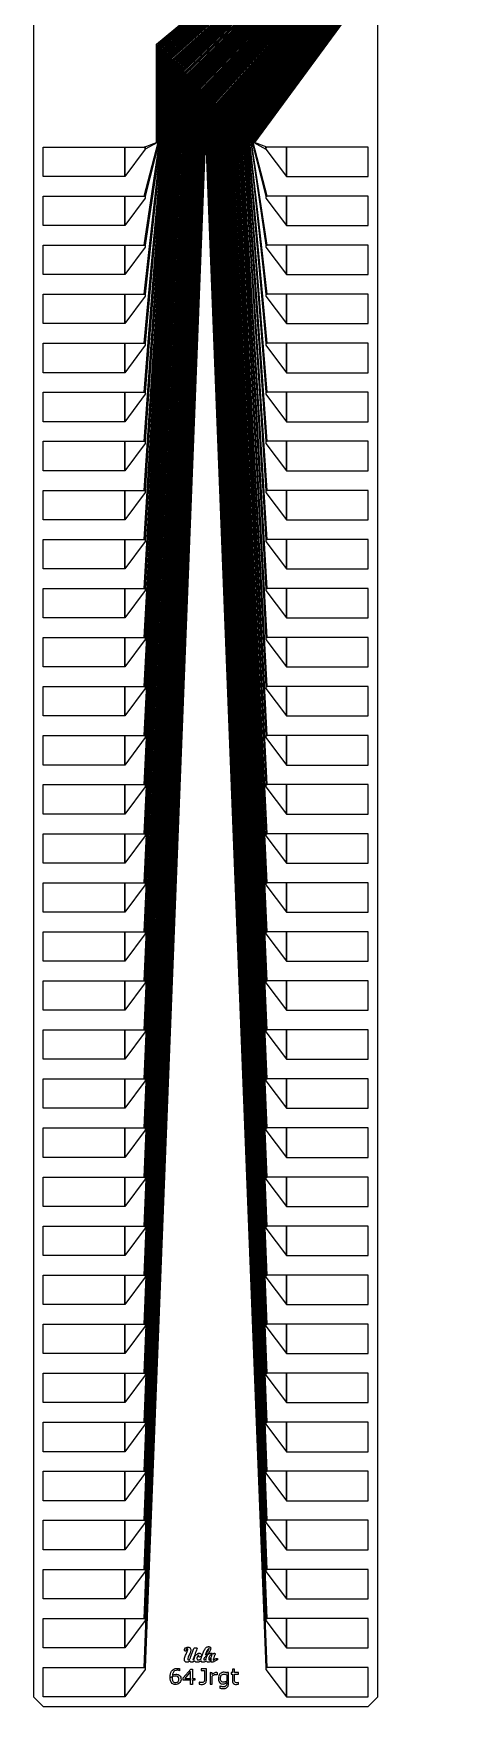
# Model space of a CAD drawing. Header units: inches. Extents: x 106592 to 209533, y 57057 to 74911.
# Drawn here: x 127429 to 128331, y 57199 to 60665 of the extents above; entities that cross this region are included whole.
import ezdxf

# ---------------------------------------------------------------- set-up
doc = ezdxf.new("R2010")
doc.units = ezdxf.units.IN
doc.header["$MEASUREMENT"] = 0
for name, color, linetype in [('metal', 221, 'Continuous'), ('nitride window', 40, 'Continuous'), ('profile', 140, 'Continuous')]:
    doc.layers.add(name, color=color, linetype=linetype)

msp = doc.modelspace()

# ---------------------------------------------------------------- linework, layer by layer
at = {"layer": 'metal'}
for points in [[(127686.1, 60439.7), (127684.5, 60439.7), (127684.5, 60642.9), (128248, 61110), (128248.6, 61110), (128248.6, 61109.4), (127686.1, 60641.3), (127686.1, 60439.7)], [(127689.3, 60439.7), (127687.7, 60439.7), (127687.7, 60489.7), (127687.7, 60639.7), (128249.2, 61108.8), (128249.2, 61110), (128249.8, 61110), (128249.8, 61108.2), (127689.3, 60638.1), (127689.3, 60439.7)], [(128251, 61110), (128250.4, 61110), (128250.4, 61107.6), (127690.9, 60636.5), (127690.9, 60439.7), (127692.5, 60439.7), (127692.5, 60634.9), (128251, 61107), (128251, 61110)], [(128252.2, 61110), (128251.6, 61110), (128251.6, 61106.4), (127694.1, 60633.3), (127694.1, 60439.7), (127695.7, 60439.7), (127695.7, 60631.7), (128252.2, 61105.8), (128252.2, 61110)], [(128253.4, 61110), (128252.8, 61110), (128252.8, 61105.2), (127697.3, 60630.1), (127697.3, 60439.7), (127698.9, 60439.7), (127698.9, 60628.5), (128253.4, 61104.6), (128253.4, 61110)], [(128254.6, 61110), (128254, 61110), (128254, 61104), (127700.5, 60626.9), (127700.5, 60439.7), (127702.1, 60439.7), (127702.1, 60625.3), (128254.6, 61103.4), (128254.6, 61110)], [(128255.8, 61110), (128255.2, 61110), (128255.2, 61102.8), (127703.7, 60623.7), (127703.7, 60439.7), (127705.3, 60439.7), (127705.3, 60622.1), (128255.8, 61102.2), (128255.8, 61110)], [(127708.5, 60439.7), (127706.9, 60439.7), (127706.9, 60620.5), (128256.4, 61101.6), (128256.4, 61110), (128257, 61110), (128257, 61101), (127708.5, 60618.9)], [(127711.7, 60439.7), (127710.1, 60439.7), (127710.1, 60617.3), (128257.6, 61100.4), (128257.6, 61110), (128258.2, 61110), (128258.2, 61099.8), (127711.7, 60615.7)], [(127714.9, 60439.7), (127713.3, 60439.7), (127713.3, 60614.1), (128258.8, 61099.2), (128258.8, 61110), (128259.4, 61110), (128259.4, 61098.6), (127714.9, 60612.5)], [(127718.1, 60439.7), (127716.5, 60439.7), (127716.5, 60489.7), (127716.5, 60610.9), (128260, 61098), (128260, 61110), (128260.6, 61110), (128260.6, 61097.4), (127718.1, 60609.3), (127718.1, 60439.7)], [(128261.8, 61110), (128261.2, 61110), (128261.2, 61096.8), (127719.7, 60607.7), (127719.7, 60439.7), (127721.3, 60439.7), (127721.3, 60606.1), (128261.8, 61096.2), (128261.8, 61110)], [(128263, 61110), (128262.4, 61110), (128262.4, 61095.6), (127722.9, 60604.5), (127722.9, 60439.7), (127724.5, 60439.7), (127724.5, 60602.9), (128263, 61095), (128263, 61110)], [(128264.2, 61110), (128263.6, 61110), (128263.6, 61094.4), (127726.1, 60601.3), (127726.1, 60439.7), (127727.7, 60439.7), (127727.7, 60599.7), (128264.2, 61093.8), (128264.2, 61110)], [(128265.4, 61110), (128264.8, 61110), (128264.8, 61093.2), (127729.3, 60598.1), (127729.3, 60439.7), (127730.9, 60439.7), (127730.9, 60596.5), (128265.4, 61092.6), (128265.4, 61110)], [(128266.6, 61110), (128266, 61110), (128266, 61092), (127732.5, 60594.9), (127732.5, 60439.7), (127734.1, 60439.7), (127734.1, 60593.3), (128266.6, 61091.4), (128266.6, 61110)], [(127737.3, 60439.7), (127735.7, 60439.7), (127735.7, 60591.7), (128267.2, 61090.8), (128267.2, 61110), (128267.8, 61110), (128267.8, 61090.2), (127737.3, 60590.1)], [(127740.5, 60439.7), (127738.9, 60439.7), (127738.9, 60588.5), (128268.4, 61089.6), (128268.4, 61110), (128269, 61110), (128269, 61089), (127740.5, 60586.9)], [(127743.7, 60439.7), (127742.1, 60439.7), (127742.1, 60489.7), (127742.1, 60585.3), (128269.6, 61088.4), (128269.6, 61110), (128270.2, 61110), (128270.2, 61087.8), (127743.7, 60583.7), (127743.7, 60439.7)], [(128271.4, 61110), (128270.8, 61110), (128270.8, 61087.2), (127745.3, 60582.1), (127745.3, 60439.7), (127746.9, 60439.7), (127746.9, 60580.5), (128271.4, 61086.6), (128271.4, 61110)], [(128272.6, 61110), (128272, 61110), (128272, 61086), (127748.5, 60578.9), (127748.5, 60439.7), (127750.1, 60439.7), (127750.1, 60577.3), (128272.6, 61085.4), (128272.6, 61110)], [(128273.8, 61110), (128273.2, 61110), (128273.2, 61084.8), (127751.7, 60575.7), (127751.7, 60439.7), (127753.3, 60439.7), (127753.3, 60574.1), (128273.8, 61084.2), (128273.8, 61110)], [(128275, 61110), (128274.4, 61110), (128274.4, 61083.6), (127754.9, 60572.5), (127754.9, 60439.7), (127756.5, 60439.7), (127756.5, 60570.9), (128275, 61083), (128275, 61110)], [(128276.2, 61110), (128275.6, 61110), (128275.6, 61082.4), (127758.1, 60569.3), (127758.1, 60439.7), (127759.7, 60439.7), (127759.7, 60567.7), (128276.2, 61081.8), (128276.2, 61110)], [(127762.9, 60439.7), (127761.3, 60439.7), (127761.3, 60566.1), (128276.8, 61081.2), (128276.8, 61110), (128277.4, 61110), (128277.4, 61080.6), (127762.9, 60564.5)], [(127766.1, 60439.7), (127764.5, 60439.7), (127764.5, 60562.9), (128278, 61080), (128278, 61110), (128278.6, 61110), (128278.6, 61079.4), (127766.1, 60561.3)], [(127769.3, 60439.7), (127767.7, 60439.7), (127767.7, 60559.7), (128279.2, 61078.8), (128279.2, 61110), (128279.8, 61110), (128279.8, 61078.2), (127769.3, 60558.1)], [(127772.5, 60439.7), (127770.9, 60439.7), (127770.9, 60489.7), (127770.9, 60556.5), (128280.4, 61077.6), (128280.4, 61110), (128281, 61110), (128281, 61077), (127772.5, 60554.9), (127772.5, 60439.7)], [(128282.2, 61110), (128281.6, 61110), (128281.6, 61076.4), (127774.1, 60553.3), (127774.1, 60439.7), (127775.7, 60439.7), (127775.7, 60551.7), (128282.2, 61075.8), (128282.2, 61110)], [(128283.4, 61110), (128282.8, 61110), (128282.8, 61075.2), (127777.3, 60550.1), (127777.3, 60439.7), (127778.9, 60439.7), (127778.9, 60548.5), (128283.4, 61074.6), (128283.4, 61110)], [(128284.6, 61110), (128284, 61110), (128284, 61074), (127780.5, 60546.9), (127780.5, 60439.7), (127782.1, 60439.7), (127782.1, 60545.3), (128284.6, 61073.4), (128284.6, 61110)], [(128285.8, 61110), (128285.2, 61110), (128285.2, 61072.8), (127783.7, 60543.7), (127783.7, 60439.7), (127785.3, 60439.7), (127785.3, 60542.1), (128285.8, 61072.2), (128285.8, 61110)], [(128287, 61110), (128286.4, 61110), (128286.4, 61071.6), (127786.9, 60540.5), (127786.9, 60439.7), (127788.5, 60439.7), (127788.5, 60538.9), (128287, 61071), (128287, 61110)], [(127791.7, 60439.7), (127790.1, 60439.7), (127790.1, 60537.3), (128287.6, 61070.4), (128287.6, 61110), (128288.2, 61110), (128288.2, 61069.8), (127791.7, 60535.7)], [(127794.9, 60439.7), (127793.3, 60439.7), (127793.3, 60534.1), (128288.8, 61069.2), (128288.8, 61110), (128289.4, 61110), (128289.4, 61068.6), (127794.9, 60532.5)], [(128290.6, 61110), (128290, 61110), (128290, 61068), (127796.5, 60530.9), (127796.5, 60439.7), (127798.1, 60439.7), (127798.1, 60529.3), (128290.6, 61067.4), (128290.6, 61110)], [(128291.8, 61110), (128291.2, 61110), (128291.2, 61066.8), (127799.7, 60527.7), (127799.7, 60439.7), (127801.3, 60439.7), (127801.3, 60526.1), (128291.8, 61066.2), (128291.8, 61110)], [(128293, 61110), (128292.4, 61110), (128292.4, 61065.6), (127802.9, 60524.5), (127802.9, 60439.7), (127804.5, 60439.7), (127804.5, 60522.9), (128293, 61065), (128293, 61110)], [(128294.2, 61110), (128293.6, 61110), (128293.6, 61064.4), (127806.1, 60521.3), (127806.1, 60439.7), (127807.7, 60439.7), (127807.7, 60519.7), (128294.2, 61063.8), (128294.2, 61110)], [(128295.4, 61110), (128294.8, 61110), (128294.8, 61063.2), (127809.3, 60518.1), (127809.3, 60439.7), (127810.9, 60439.7), (127810.9, 60516.5), (128295.4, 61062.6), (128295.4, 61110)], [(127814.1, 60439.7), (127812.5, 60439.7), (127812.5, 60514.9), (128296, 61062), (128296, 61110), (128296.6, 61110), (128296.6, 61061.4), (127814.1, 60513.3)], [(127817.3, 60439.7), (127815.7, 60439.7), (127815.7, 60511.7), (128297.2, 61060.8), (128297.2, 61110), (128297.8, 61110), (128297.8, 61060.2), (127817.3, 60510.1)], [(127820.5, 60439.7), (127818.9, 60439.7), (127818.9, 60508.5), (128298.4, 61059.6), (128298.4, 61110), (128299, 61110), (128299, 61059), (127820.5, 60506.9)], [(127822.1, 60439.7), (127823.7, 60439.7), (127823.7, 60503.7), (128300.2, 61057.8), (128300.2, 61110), (128299.6, 61110), (128299.6, 61058.4), (127822.1, 60505.3), (127822.1, 60439.7)], [(128301.4, 61110), (128300.8, 61110), (128300.8, 61057.2), (127825.3, 60502.1), (127825.3, 60439.7), (127826.9, 60439.7), (127826.9, 60500.5), (128301.4, 61056.6), (128301.4, 61110)], [(128302.6, 61110), (128302, 61110), (128302, 61056), (127828.5, 60498.9), (127828.5, 60439.7), (127830.1, 60439.7), (127830.1, 60497.3), (128302.6, 61055.4), (128302.6, 61110)], [(128303.8, 61110), (128303.2, 61110), (128303.2, 61054.8), (127831.7, 60495.7), (127831.7, 60439.7), (127833.3, 60439.7), (127833.3, 60494.1), (128303.8, 61054.2), (128303.8, 61110)], [(128305, 61110), (128304.4, 61110), (128304.4, 61053.6), (127834.9, 60492.5), (127834.9, 60439.7), (127836.5, 60439.7), (127836.5, 60490.9), (128305, 61053), (128305, 61110)], [(128306.2, 61110), (128305.6, 61110), (128305.6, 61052.4), (127838.1, 60489.3), (127838.1, 60439.7), (127839.7, 60439.7), (127839.7, 60487.7), (128306.2, 61051.8), (128306.2, 61110)], [(127842.9, 60439.7), (127841.3, 60439.7), (127841.3, 60486.1), (128306.8, 61051.2), (128306.8, 61110), (128307.4, 61110), (128307.4, 61050.6), (127842.9, 60484.5)], [(127846.1, 60439.7), (127844.5, 60439.7), (127844.5, 60482.9), (128308, 61050), (128308, 61110), (128308.6, 61110), (128308.6, 61049.4), (127846.1, 60481.3)], [(127847.7, 60439.7), (127849.3, 60439.7), (127849.3, 60478.1), (128309.8, 61048.2), (128309.8, 61110), (128309.2, 61110), (128309.2, 61048.8), (127847.7, 60479.7), (127847.7, 60439.7)], [(128311, 61110), (128310.4, 61110), (128310.4, 61047.6), (127850.9, 60476.5), (127850.9, 60439.7), (127852.5, 60439.7), (127852.5, 60474.9), (128311, 61047), (128311, 61110)], [(128312.2, 61110), (128311.6, 61110), (128311.6, 61046.4), (127854.1, 60473.3), (127854.1, 60439.7), (127855.7, 60439.7), (127855.7, 60471.7), (128312.2, 61045.8), (128312.2, 61110)], [(128313.4, 61110), (128312.8, 61110), (128312.8, 61045.2), (127857.3, 60470.1), (127857.3, 60439.7), (127858.9, 60439.7), (127858.9, 60468.5), (128313.4, 61044.6), (128313.4, 61110)], [(128314.6, 61110), (128314, 61110), (128314, 61044), (127860.5, 60466.9), (127860.5, 60439.7), (127862.1, 60439.7), (127862.1, 60465.3), (128314.6, 61043.4), (128314.6, 61110)], [(128315.8, 61110), (128315.2, 61110), (128315.2, 61042.8), (127863.7, 60463.7), (127863.7, 60439.7), (127865.3, 60439.7), (127865.3, 60462.1), (128315.8, 61042.2), (128315.8, 61110)], [(127868.5, 60439.7), (127866.9, 60439.7), (127866.9, 60460.5), (128316.4, 61041.6), (128316.4, 61110), (128317, 61110), (128317, 61041), (127868.5, 60458.9)], [(127871.7, 60439.7), (127870.1, 60439.7), (127870.1, 60457.3), (128317.6, 61040.4), (128317.6, 61110), (128318.2, 61110), (128318.2, 61039.8), (127871.7, 60455.7)], [(127874.9, 60439.7), (127873.3, 60439.7), (127873.3, 60454.1), (128318.8, 61039.2), (128318.8, 61110), (128319.4, 61110), (128319.4, 61038.6), (127874.9, 60452.5)], [(127876.5, 60439.7), (127878.1, 60439.7), (127878.1, 60449.3), (128320.6, 61037.4), (128320.6, 61110), (128320, 61110), (128320, 61038), (127876.5, 60450.9), (127876.5, 60439.7)], [(128321.8, 61110), (128321.2, 61110), (128321.2, 61036.8), (127879.7, 60447.7), (127879.7, 60439.7), (127881.3, 60439.7), (127881.3, 60446.1), (128321.8, 61036.2), (128321.8, 61110)], [(127882.9, 60439.7), (127884.5, 60439.7), (127884.5, 60442.9), (128323, 61035), (128323, 61110), (128322.4, 61110), (128322.4, 61035.6), (127882.9, 60444.5), (127882.9, 60439.7)], [(127887.7, 60439.7), (127886.1, 60439.7), (127886.1, 60441.3), (128323.6, 61034.4), (128323.6, 61110), (128324.2, 61110), (128324.2, 61033.8), (127887.7, 60439.7)], [(127449.3, 60430), (127618.7, 60430), (127618.7, 60369), (127449.3, 60369)], [(127618.7, 60369), (127618.7, 60430), (127661, 60430), (127661, 60425.8), (127618.7, 60369)], [(127751.7, 60439.7), (127753.3, 60439.7), (127661, 58296.3), (127658.9, 58296.3)], [(127661, 58397.9), (127658.9, 58397.9), (127748.5, 60439.7), (127750.1, 60439.7)], [(127745.3, 60439.7), (127746.9, 60439.7), (127661, 58499.5), (127658.9, 58499.5)], [(127661, 58601.1), (127658.9, 58601.1), (127742.1, 60439.7), (127743.7, 60439.7)], [(127661, 58702.7), (127658.9, 58702.7), (127738.9, 60439.7), (127740.5, 60439.7)], [(127735.7, 60439.7), (127737.3, 60439.7), (127661, 58804.3), (127658.9, 58804.3)], [(127754.9, 60439.7), (127756.5, 60439.7), (127661, 58194.7), (127658.9, 58194.7)], [(127758.1, 60439.7), (127759.7, 60439.7), (127661, 58093.1), (127658.9, 58093.1)], [(127783.7, 60439.7), (127785.3, 60439.7), (127661, 57280.3), (127658.9, 57280.3)], [(127780.5, 60439.7), (127782.1, 60439.7), (127661, 57381.9), (127658.9, 57381.9)], [(127761.3, 60439.7), (127762.9, 60439.7), (127661, 57991.5), (127658.9, 57991.5)], [(127661, 57889.9), (127658.9, 57889.9), (127764.5, 60439.7), (127766.1, 60439.7)], [(127661, 57788.3), (127658.9, 57788.3), (127767.7, 60439.7), (127769.3, 60439.7)], [(127770.9, 60439.7), (127772.5, 60439.7), (127661, 57686.7), (127658.9, 57686.7)], [(127661, 57585.1), (127658.9, 57585.1), (127774.1, 60439.7), (127775.7, 60439.7)], [(127777.3, 60439.7), (127778.9, 60439.7), (127661, 57483.5), (127658.9, 57483.5)], [(127726.1, 60439.7), (127727.7, 60439.7), (127661, 59109.2), (127658.9, 59109.2)], [(127661, 59210.8), (127658.9, 59210.8), (127722.9, 60439.7), (127724.5, 60439.7)], [(127719.7, 60439.7), (127721.3, 60439.7), (127661, 59312.4), (127658.9, 59312.4)], [(127661, 59414), (127658.9, 59414), (127716.5, 60439.7), (127718.1, 60439.7)], [(127661, 59515.6), (127658.9, 59515.6), (127713.3, 60439.7), (127714.9, 60439.7)], [(127710.1, 60439.7), (127711.7, 60439.7), (127661, 59617.2), (127658.9, 59617.2)], [(127729.3, 60439.7), (127730.9, 60439.7), (127661, 59007.6), (127658.9, 59007.6)], [(127732.5, 60439.7), (127734.1, 60439.7), (127661, 58905.9), (127658.9, 58905.9)], [(127706.9, 60439.7), (127708.5, 60439.7), (127661, 59718.8), (127658.9, 59718.8)], [(127703.7, 60439.7), (127705.3, 60439.7), (127661, 59820.4), (127658.9, 59820.4)], [(127661, 60328.4), (127658.9, 60328.4), (127687.7, 60439.7), (127689.3, 60439.7)], [(127661, 60226.8), (127658.9, 60226.8), (127690.9, 60439.7), (127692.5, 60439.7)], [(127694.1, 60439.7), (127695.7, 60439.7), (127661, 60125.2), (127658.9, 60125.2)], [(127661, 60023.6), (127658.9, 60023.6), (127697.3, 60439.7), (127698.9, 60439.7)], [(127700.5, 60439.7), (127702.1, 60439.7), (127661, 59922), (127658.9, 59922)], [(127686.1, 60439.7), (127661, 60425.8), (127661, 60430), (127659, 60430), (127684.5, 60439.7)], [(127788.5, 60439.7), (127786.9, 60439.7), (127911.3, 57280.3), (127913.4, 57280.3)], [(127791.7, 60439.7), (127790.1, 60439.7), (127911.3, 57381.9), (127913.4, 57381.9)], [(127794.9, 60439.7), (127793.3, 60439.7), (127911.3, 57483.5), (127913.4, 57483.5)], [(127911.3, 57585.1), (127913.4, 57585.1), (127798.1, 60439.7), (127796.5, 60439.7)], [(127801.3, 60439.7), (127799.7, 60439.7), (127911.3, 57686.7), (127913.4, 57686.7)], [(127911.3, 57788.3), (127913.4, 57788.3), (127804.5, 60439.7), (127802.9, 60439.7)], [(127911.3, 57889.9), (127913.4, 57889.9), (127807.7, 60439.7), (127806.1, 60439.7)], [(127810.9, 60439.7), (127809.3, 60439.7), (127911.3, 57991.5), (127913.4, 57991.5)], [(127814.1, 60439.7), (127812.5, 60439.7), (127911.3, 58093.1), (127913.4, 58093.1)], [(127817.3, 60439.7), (127815.7, 60439.7), (127911.3, 58194.7), (127913.4, 58194.7)], [(127820.5, 60439.7), (127818.9, 60439.7), (127911.3, 58296.3), (127913.4, 58296.3)], [(127911.3, 58397.9), (127913.4, 58397.9), (127823.7, 60439.7), (127822.1, 60439.7)], [(127826.9, 60439.7), (127825.3, 60439.7), (127911.3, 58499.5), (127913.4, 58499.5)], [(127911.3, 58601.1), (127913.4, 58601.1), (127830.1, 60439.7), (127828.5, 60439.7)], [(127911.3, 58702.7), (127913.4, 58702.7), (127833.3, 60439.7), (127831.7, 60439.7)], [(127836.5, 60439.7), (127834.9, 60439.7), (127911.3, 58804.3), (127913.4, 58804.3)], [(127839.7, 60439.7), (127838.1, 60439.7), (127911.3, 58905.9), (127913.4, 58905.9)], [(127842.9, 60439.7), (127841.3, 60439.7), (127911.3, 59007.6), (127913.4, 59007.6)], [(127846.1, 60439.7), (127844.5, 60439.7), (127911.3, 59109.2), (127913.4, 59109.2)], [(127911.3, 59210.8), (127913.4, 59210.8), (127849.3, 60439.7), (127847.7, 60439.7)], [(127852.5, 60439.7), (127850.9, 60439.7), (127911.3, 59312.4), (127913.4, 59312.4)], [(127911.3, 59414), (127913.4, 59414), (127855.7, 60439.7), (127854.1, 60439.7)], [(127911.3, 59515.6), (127913.4, 59515.6), (127858.9, 60439.7), (127857.3, 60439.7)], [(127862.1, 60439.7), (127860.5, 60439.7), (127911.3, 59617.2), (127913.4, 59617.2)], [(127865.3, 60439.7), (127863.7, 60439.7), (127911.3, 59718.8), (127913.4, 59718.8)], [(127868.5, 60439.7), (127866.9, 60439.7), (127911.3, 59820.4), (127913.4, 59820.4)], [(127871.7, 60439.7), (127870.1, 60439.7), (127911.3, 59922), (127913.4, 59922)], [(127911.3, 60023.6), (127913.4, 60023.6), (127874.9, 60439.7), (127873.3, 60439.7)], [(127878.1, 60439.7), (127876.5, 60439.7), (127911.3, 60125.2), (127913.4, 60125.2)], [(127911.3, 60226.8), (127913.4, 60226.8), (127881.3, 60439.7), (127879.7, 60439.7)], [(127911.3, 60328.4), (127913.4, 60328.4), (127884.5, 60439.7), (127882.9, 60439.7)], [(127886.1, 60439.7), (127911.3, 60425.8), (127911.3, 60430), (127913.3, 60430), (127887.7, 60439.7)], [(127953.6, 60369), (127953.6, 60430), (127911.3, 60430), (127911.3, 60425.8), (127953.6, 60369)], [(128122.9, 60430), (127953.6, 60430), (127953.6, 60369), (128122.9, 60369)], [(127449.3, 60328.4), (127618.7, 60328.4), (127618.7, 60267.4), (127449.3, 60267.4)], [(127618.7, 60267.4), (127618.7, 60328.4), (127661, 60328.4), (127661, 60324.2), (127618.7, 60267.4)], [(127953.6, 60267.4), (127953.6, 60328.4), (127911.3, 60328.4), (127911.3, 60324.2), (127953.6, 60267.4)], [(128122.9, 60328.4), (127953.6, 60328.4), (127953.6, 60267.4), (128122.9, 60267.4)], [(127449.3, 60226.8), (127618.7, 60226.8), (127618.7, 60165.8), (127449.3, 60165.8)], [(127618.7, 60165.8), (127618.7, 60226.8), (127661, 60226.8), (127661, 60222.6), (127618.7, 60165.8)], [(127953.6, 60165.8), (127953.6, 60226.8), (127911.3, 60226.8), (127911.3, 60222.6), (127953.6, 60165.8)], [(128122.9, 60226.8), (127953.6, 60226.8), (127953.6, 60165.8), (128122.9, 60165.8)], [(127449.3, 60125.2), (127618.7, 60125.2), (127618.7, 60064.2), (127449.3, 60064.2)], [(127618.7, 60064.2), (127618.7, 60125.2), (127661, 60125.2), (127661, 60121), (127618.7, 60064.2)], [(127953.6, 60064.2), (127953.6, 60125.2), (127911.3, 60125.2), (127911.3, 60121), (127953.6, 60064.2)], [(128122.9, 60125.2), (127953.6, 60125.2), (127953.6, 60064.2), (128122.9, 60064.2)], [(127449.3, 60023.6), (127618.7, 60023.6), (127618.7, 59962.6), (127449.3, 59962.6)], [(127618.7, 59962.6), (127618.7, 60023.6), (127661, 60023.6), (127661, 60019.4), (127618.7, 59962.6)], [(127953.6, 59962.6), (127953.6, 60023.6), (127911.3, 60023.6), (127911.3, 60019.4), (127953.6, 59962.6)], [(128122.9, 60023.6), (127953.6, 60023.6), (127953.6, 59962.6), (128122.9, 59962.6)], [(127449.3, 59922), (127618.7, 59922), (127618.7, 59861), (127449.3, 59861)], [(127618.7, 59861), (127618.7, 59922), (127661, 59922), (127661, 59917.8), (127618.7, 59861)], [(127953.6, 59861), (127953.6, 59922), (127911.3, 59922), (127911.3, 59917.8), (127953.6, 59861)], [(128122.9, 59922), (127953.6, 59922), (127953.6, 59861), (128122.9, 59861)], [(127449.3, 59820.4), (127618.7, 59820.4), (127618.7, 59759.4), (127449.3, 59759.4)], [(127618.7, 59759.4), (127618.7, 59820.4), (127661, 59820.4), (127661, 59816.1), (127618.7, 59759.4)], [(127953.6, 59759.4), (127953.6, 59820.4), (127911.3, 59820.4), (127911.3, 59816.1), (127953.6, 59759.4)], [(128122.9, 59820.4), (127953.6, 59820.4), (127953.6, 59759.4), (128122.9, 59759.4)], [(127449.3, 59718.8), (127618.7, 59718.8), (127618.7, 59657.8), (127449.3, 59657.8)], [(127618.7, 59657.8), (127618.7, 59718.8), (127661, 59718.8), (127661, 59714.5), (127618.7, 59657.8)], [(127953.6, 59657.8), (127953.6, 59718.8), (127911.3, 59718.8), (127911.3, 59714.5), (127953.6, 59657.8)], [(128122.9, 59718.8), (127953.6, 59718.8), (127953.6, 59657.8), (128122.9, 59657.8)], [(127449.3, 59617.2), (127618.7, 59617.2), (127618.7, 59556.2), (127449.3, 59556.2)], [(127618.7, 59556.2), (127618.7, 59617.2), (127661, 59617.2), (127661, 59612.9), (127618.7, 59556.2)], [(127953.6, 59556.2), (127953.6, 59617.2), (127911.3, 59617.2), (127911.3, 59612.9), (127953.6, 59556.2)], [(128122.9, 59617.2), (127953.6, 59617.2), (127953.6, 59556.2), (128122.9, 59556.2)], [(127449.3, 59515.6), (127618.7, 59515.6), (127618.7, 59454.6), (127449.3, 59454.6)], [(127618.7, 59454.6), (127618.7, 59515.6), (127661, 59515.6), (127661, 59511.3), (127618.7, 59454.6)], [(127953.6, 59454.6), (127953.6, 59515.6), (127911.3, 59515.6), (127911.3, 59511.3), (127953.6, 59454.6)], [(128122.9, 59515.6), (127953.6, 59515.6), (127953.6, 59454.6), (128122.9, 59454.6)], [(127449.3, 59414), (127618.7, 59414), (127618.7, 59353), (127449.3, 59353)], [(127618.7, 59353), (127618.7, 59414), (127661, 59414), (127661, 59409.7), (127618.7, 59353)], [(127953.6, 59353), (127953.6, 59414), (127911.3, 59414), (127911.3, 59409.7), (127953.6, 59353)], [(128122.9, 59414), (127953.6, 59414), (127953.6, 59353), (128122.9, 59353)], [(127449.3, 59312.4), (127618.7, 59312.4), (127618.7, 59251.4), (127449.3, 59251.4)], [(127618.7, 59251.4), (127618.7, 59312.4), (127661, 59312.4), (127661, 59308.1), (127618.7, 59251.4)], [(127953.6, 59251.4), (127953.6, 59312.4), (127911.3, 59312.4), (127911.3, 59308.1), (127953.6, 59251.4)], [(128122.9, 59312.4), (127953.6, 59312.4), (127953.6, 59251.4), (128122.9, 59251.4)], [(127449.3, 59210.8), (127618.7, 59210.8), (127618.7, 59149.8), (127449.3, 59149.8)], [(127618.7, 59149.8), (127618.7, 59210.8), (127661, 59210.8), (127661, 59206.5), (127618.7, 59149.8)], [(127953.6, 59149.8), (127953.6, 59210.8), (127911.3, 59210.8), (127911.3, 59206.5), (127953.6, 59149.8)], [(128122.9, 59210.8), (127953.6, 59210.8), (127953.6, 59149.8), (128122.9, 59149.8)], [(127449.3, 59109.2), (127618.7, 59109.2), (127618.7, 59048.2), (127449.3, 59048.2)], [(127618.7, 59048.2), (127618.7, 59109.2), (127661, 59109.2), (127661, 59104.9), (127618.7, 59048.2)], [(127953.6, 59048.2), (127953.6, 59109.2), (127911.3, 59109.2), (127911.3, 59104.9), (127953.6, 59048.2)], [(128122.9, 59109.2), (127953.6, 59109.2), (127953.6, 59048.2), (128122.9, 59048.2)], [(127449.3, 59007.6), (127618.7, 59007.6), (127618.7, 58946.6), (127449.3, 58946.6)], [(127618.7, 58946.6), (127618.7, 59007.6), (127661, 59007.6), (127661, 59003.3), (127618.7, 58946.6)], [(127953.6, 58946.6), (127953.6, 59007.6), (127911.3, 59007.6), (127911.3, 59003.3), (127953.6, 58946.6)], [(128122.9, 59007.6), (127953.6, 59007.6), (127953.6, 58946.6), (128122.9, 58946.6)], [(127449.3, 58905.9), (127618.7, 58905.9), (127618.7, 58845), (127449.3, 58845)], [(127618.7, 58845), (127618.7, 58905.9), (127661, 58905.9), (127661, 58901.7), (127618.7, 58845)], [(127953.6, 58845), (127953.6, 58905.9), (127911.3, 58905.9), (127911.3, 58901.7), (127953.6, 58845)], [(128122.9, 58905.9), (127953.6, 58905.9), (127953.6, 58845), (128122.9, 58845)], [(127449.3, 58804.3), (127618.7, 58804.3), (127618.7, 58743.4), (127449.3, 58743.4)], [(127618.7, 58743.4), (127618.7, 58804.3), (127661, 58804.3), (127661, 58800.1), (127618.7, 58743.4)], [(127953.6, 58743.4), (127953.6, 58804.3), (127911.3, 58804.3), (127911.3, 58800.1), (127953.6, 58743.4)], [(128122.9, 58804.3), (127953.6, 58804.3), (127953.6, 58743.4), (128122.9, 58743.4)], [(127449.3, 58702.7), (127618.7, 58702.7), (127618.7, 58641.8), (127449.3, 58641.8)], [(127618.7, 58641.8), (127618.7, 58702.7), (127661, 58702.7), (127661, 58698.5), (127618.7, 58641.8)], [(127953.6, 58641.8), (127953.6, 58702.7), (127911.3, 58702.7), (127911.3, 58698.5), (127953.6, 58641.8)], [(128122.9, 58702.7), (127953.6, 58702.7), (127953.6, 58641.8), (128122.9, 58641.8)], [(127449.3, 58601.1), (127618.7, 58601.1), (127618.7, 58540.2), (127449.3, 58540.2)], [(127618.7, 58540.2), (127618.7, 58601.1), (127661, 58601.1), (127661, 58596.9), (127618.7, 58540.2)], [(127953.6, 58540.2), (127953.6, 58601.1), (127911.3, 58601.1), (127911.3, 58596.9), (127953.6, 58540.2)], [(128122.9, 58601.1), (127953.6, 58601.1), (127953.6, 58540.2), (128122.9, 58540.2)], [(127449.3, 58499.5), (127618.7, 58499.5), (127618.7, 58438.6), (127449.3, 58438.6)], [(127618.7, 58438.6), (127618.7, 58499.5), (127661, 58499.5), (127661, 58495.3), (127618.7, 58438.6)], [(127953.6, 58438.6), (127953.6, 58499.5), (127911.3, 58499.5), (127911.3, 58495.3), (127953.6, 58438.6)], [(128122.9, 58499.5), (127953.6, 58499.5), (127953.6, 58438.6), (128122.9, 58438.6)], [(127449.3, 58397.9), (127618.7, 58397.9), (127618.7, 58337), (127449.3, 58337)], [(127618.7, 58337), (127618.7, 58397.9), (127661, 58397.9), (127661, 58393.7), (127618.7, 58337)], [(127953.6, 58337), (127953.6, 58397.9), (127911.3, 58397.9), (127911.3, 58393.7), (127953.6, 58337)], [(128122.9, 58397.9), (127953.6, 58397.9), (127953.6, 58337), (128122.9, 58337)], [(127449.3, 58296.3), (127618.7, 58296.3), (127618.7, 58235.4), (127449.3, 58235.4)], [(127618.7, 58235.4), (127618.7, 58296.3), (127661, 58296.3), (127661, 58292.1), (127618.7, 58235.4)], [(127953.6, 58235.4), (127953.6, 58296.3), (127911.3, 58296.3), (127911.3, 58292.1), (127953.6, 58235.4)], [(128122.9, 58296.3), (127953.6, 58296.3), (127953.6, 58235.4), (128122.9, 58235.4)], [(127449.3, 58194.7), (127618.7, 58194.7), (127618.7, 58133.8), (127449.3, 58133.8)], [(127618.7, 58133.8), (127618.7, 58194.7), (127661, 58194.7), (127661, 58190.5), (127618.7, 58133.8)], [(127953.6, 58133.8), (127953.6, 58194.7), (127911.3, 58194.7), (127911.3, 58190.5), (127953.6, 58133.8)], [(128122.9, 58194.7), (127953.6, 58194.7), (127953.6, 58133.8), (128122.9, 58133.8)], [(127449.3, 58093.1), (127618.7, 58093.1), (127618.7, 58032.2), (127449.3, 58032.2)], [(127618.7, 58032.2), (127618.7, 58093.1), (127661, 58093.1), (127661, 58088.9), (127618.7, 58032.2)], [(127953.6, 58032.2), (127953.6, 58093.1), (127911.3, 58093.1), (127911.3, 58088.9), (127953.6, 58032.2)], [(128122.9, 58093.1), (127953.6, 58093.1), (127953.6, 58032.2), (128122.9, 58032.2)], [(127449.3, 57991.5), (127618.7, 57991.5), (127618.7, 57930.5), (127449.3, 57930.5)], [(127618.7, 57930.5), (127618.7, 57991.5), (127661, 57991.5), (127661, 57987.3), (127618.7, 57930.5)], [(127953.6, 57930.5), (127953.6, 57991.5), (127911.3, 57991.5), (127911.3, 57987.3), (127953.6, 57930.5)], [(128122.9, 57991.5), (127953.6, 57991.5), (127953.6, 57930.5), (128122.9, 57930.5)], [(127449.3, 57889.9), (127618.7, 57889.9), (127618.7, 57828.9), (127449.3, 57828.9)], [(127618.7, 57828.9), (127618.7, 57889.9), (127661, 57889.9), (127661, 57885.7), (127618.7, 57828.9)], [(127953.6, 57828.9), (127953.6, 57889.9), (127911.3, 57889.9), (127911.3, 57885.7), (127953.6, 57828.9)], [(128122.9, 57889.9), (127953.6, 57889.9), (127953.6, 57828.9), (128122.9, 57828.9)], [(127449.3, 57788.3), (127618.7, 57788.3), (127618.7, 57727.3), (127449.3, 57727.3)], [(127618.7, 57727.3), (127618.7, 57788.3), (127661, 57788.3), (127661, 57784.1), (127618.7, 57727.3)], [(127953.6, 57727.3), (127953.6, 57788.3), (127911.3, 57788.3), (127911.3, 57784.1), (127953.6, 57727.3)], [(128122.9, 57788.3), (127953.6, 57788.3), (127953.6, 57727.3), (128122.9, 57727.3)], [(127449.3, 57686.7), (127618.7, 57686.7), (127618.7, 57625.7), (127449.3, 57625.7)], [(127618.7, 57625.7), (127618.7, 57686.7), (127661, 57686.7), (127661, 57682.5), (127618.7, 57625.7)], [(127953.6, 57625.7), (127953.6, 57686.7), (127911.3, 57686.7), (127911.3, 57682.5), (127953.6, 57625.7)], [(128122.9, 57686.7), (127953.6, 57686.7), (127953.6, 57625.7), (128122.9, 57625.7)], [(127449.3, 57585.1), (127618.7, 57585.1), (127618.7, 57524.1), (127449.3, 57524.1)], [(127618.7, 57524.1), (127618.7, 57585.1), (127661, 57585.1), (127661, 57580.9), (127618.7, 57524.1)], [(127953.6, 57524.1), (127953.6, 57585.1), (127911.3, 57585.1), (127911.3, 57580.9), (127953.6, 57524.1)], [(128122.9, 57585.1), (127953.6, 57585.1), (127953.6, 57524.1), (128122.9, 57524.1)], [(127449.3, 57483.5), (127618.7, 57483.5), (127618.7, 57422.5), (127449.3, 57422.5)], [(127618.7, 57422.5), (127618.7, 57483.5), (127661, 57483.5), (127661, 57479.3), (127618.7, 57422.5)], [(127953.6, 57422.5), (127953.6, 57483.5), (127911.3, 57483.5), (127911.3, 57479.3), (127953.6, 57422.5)], [(128122.9, 57483.5), (127953.6, 57483.5), (127953.6, 57422.5), (128122.9, 57422.5)], [(127449.3, 57381.9), (127618.7, 57381.9), (127618.7, 57320.9), (127449.3, 57320.9)], [(127618.7, 57320.9), (127618.7, 57381.9), (127661, 57381.9), (127661, 57377.7), (127618.7, 57320.9)], [(127953.6, 57320.9), (127953.6, 57381.9), (127911.3, 57381.9), (127911.3, 57377.7), (127953.6, 57320.9)], [(128122.9, 57381.9), (127953.6, 57381.9), (127953.6, 57320.9), (128122.9, 57320.9)], [(127743.9, 57314.2), (127743.1, 57314.6), (127742.6, 57315.7), (127742.7, 57317.7), (127744.7, 57320.7), (127746.2, 57321.6), (127748, 57322.2), (127749.5, 57322.5), (127750.6, 57322.4), (127751.6, 57322.2), (127752.8, 57321.7), (127753.8, 57321.1), (127754.4, 57320.3), (127755.1, 57318.9), (127755.6, 57317.6), (127755.7, 57316.4), (127755.5, 57314.8), (127754.7, 57313), (127753.9, 57310.8), (127750.2, 57301.8), (127749.3, 57299), (127749.2, 57297.7), (127749.4, 57296.5), (127750.2, 57295.8), (127751.2, 57295.8), (127751.9, 57296.2), (127752.8, 57297.1), (127753.3, 57297.9), (127753.8, 57298.9), (127754.5, 57300.5), (127755, 57301.9), (127761.5, 57319.5), (127762.1, 57320.1), (127762.8, 57320.6), (127763.5, 57320.8), (127765.3, 57320.9), (127766.5, 57320.8), (127767.1, 57320.7), (127768.3, 57320.2), (127768.4, 57319.7), (127768.1, 57318.8), (127767, 57316), (127765.8, 57312.4), (127765.4, 57311.1), (127764.8, 57309.5), (127763.7, 57306.6), (127761.5, 57301.1), (127760.8, 57299.3), (127760.1, 57297.7), (127759.9, 57296.8), (127760.2, 57295.8), (127761, 57296), (127762.2, 57297.1), (127762.5, 57297.9), (127762.9, 57299.7), (127763.3, 57301.1), (127763.5, 57302), (127764.1, 57303.4), (127765, 57304.9), (127766.1, 57306.4), (127767.1, 57307.4), (127769, 57308.7), (127770.2, 57309.3), (127771.6, 57309.7), (127772.7, 57309.7), (127773.7, 57309.7), (127774.5, 57309.6), (127775.5, 57309.2), (127776.4, 57308.5), (127777, 57307.5), (127777.3, 57306.3), (127777.4, 57305.5), (127777.3, 57304.3), (127776.5, 57303.1), (127775.8, 57302.4), (127775, 57302), (127773.8, 57301.9), (127772.8, 57302), (127772.2, 57302.1), (127771.8, 57302.5), (127771.4, 57303.2), (127771.2, 57304), (127771.5, 57304.9), (127771.9, 57305.3), (127772.4, 57305.7), (127772.4, 57306.1), (127772, 57306.1), (127771.4, 57305.9), (127770.8, 57305.4), (127770.2, 57304.6), (127769.7, 57303.9), (127769.1, 57302.8), (127768.7, 57301.9), (127768.3, 57301), (127768.1, 57300), (127768.1, 57299.1), (127768.2, 57298.5), (127768.3, 57297.8), (127768.4, 57297.4), (127768.6, 57297), (127769, 57296.5), (127769.5, 57296.2), (127770.2, 57296), (127770.9, 57295.9), (127771.6, 57295.9), (127773.4, 57296.3), (127774.2, 57296.6), (127775.6, 57297.3), (127776.3, 57297.7), (127776.6, 57298.2), (127777.5, 57301.4), (127779.4, 57306.9), (127781.5, 57312.6), (127783.3, 57316), (127784.3, 57317.6), (127786.1, 57320.4), (127787.1, 57321.4), (127788.3, 57322.4), (127789.7, 57323), (127790.9, 57323.3), (127791.8, 57323.4), (127792.9, 57323.4), (127793.8, 57323.3), (127794.8, 57323), (127795.5, 57322.6), (127796.2, 57322.1), (127796.6, 57321.2), (127796.8, 57319.6), (127796.6, 57318.3), (127796.1, 57317), (127795.4, 57315.5), (127794.6, 57314), (127793.1, 57311.3), (127791.8, 57309.5), (127790.5, 57307.8), (127786.5, 57307.7), (127788.1, 57309.6), (127790.1, 57312.7), (127791.8, 57315.8), (127793, 57318.1), (127793.3, 57318.9), (127793.4, 57319.4), (127793.3, 57320), (127793.1, 57320), (127792.5, 57319.7), (127792, 57319.2), (127791.5, 57318.5), (127790.7, 57317.4), (127790.2, 57316.6), (127789.5, 57315.6), (127788.9, 57314.5), (127788.3, 57313.5), (127787.9, 57312.7), (127787.4, 57311.6), (127786.7, 57310.2), (127786.3, 57309.2), (127785.9, 57308), (127785.6, 57307.2), (127785.5, 57306.7), (127786.5, 57307.7), (127790.5, 57307.7), (127790, 57307.2), (127789.4, 57306.4), (127788.3, 57305.1), (127787.4, 57304.2), (127786.1, 57302.8), (127785.2, 57301.8), (127784.3, 57301), (127783.2, 57300), (127783, 57299.4), (127782.8, 57298.7), (127782.6, 57298.1), (127782.5, 57297.2), (127782.6, 57296.3), (127782.8, 57295.9), (127783.5, 57295.8), (127784.8, 57296), (127785.9, 57296.5), (127786.6, 57297), (127787.1, 57297.4), (127787.2, 57297.7), (127787.3, 57298.1), (127787.3, 57298.9), (127787.4, 57299.7), (127787.8, 57301), (127788.3, 57302.4), (127788.6, 57303.3), (127789.3, 57304.6), (127790.1, 57305.8), (127791, 57306.8), (127791.9, 57307.6), (127792.9, 57308.3), (127794.3, 57309.1), (127795.5, 57309.5), (127796.5, 57309.7), (127797.5, 57309.8), (127798.2, 57309.8), (127798.9, 57309.7), (127799.8, 57309.3), (127800.4, 57308.8), (127800.9, 57308.3), (127801.1, 57308), (127801.4, 57308.2), (127801.8, 57308.7), (127802.4, 57309.1), (127802.9, 57309.4), (127803.5, 57309.6), (127804, 57309.7), (127804.6, 57309.7), (127805.1, 57309.6), (127805.6, 57309.3), (127805.8, 57308.8), (127805.9, 57308), (127805.8, 57307.2), (127805.5, 57306.3), (127804.9, 57304.8), (127802.3, 57298.2), (127801.9, 57297.2), (127801.8, 57296.3), (127802, 57295.8), (127802.4, 57295.6), (127803, 57295.7), (127804, 57296.6), (127805.4, 57297.6), (127806.6, 57298.2), (127807.9, 57298.6), (127808.9, 57298.6), (127809.8, 57298.6), (127811.1, 57298.3), (127811.9, 57297.9), (127809, 57295), (127808.7, 57295.2), (127808.5, 57295.2), (127808.1, 57295.2), (127807.9, 57295.1), (127807.4, 57295), (127807.1, 57294.8), (127806.5, 57294.3), (127805.3, 57293.4), (127804.2, 57292.6), (127803.2, 57292.1), (127802.2, 57291.6), (127801, 57291.2), (127800.2, 57291.1), (127798.7, 57291.1), (127798, 57291.3), (127797.4, 57291.8), (127797.1, 57292.4), (127797, 57293.1), (127796.9, 57293.9), (127797.1, 57299.8), (127797.8, 57301.7), (127798.5, 57303.2), (127799, 57304.3), (127799.1, 57305.2), (127799, 57305.9), (127798.7, 57306.3), (127798.1, 57306.4), (127797.2, 57306.4), (127796.5, 57306), (127795.5, 57305.1), (127794.2, 57303.6), (127793.5, 57302.2), (127792.9, 57300.5), (127792.6, 57299.2), (127792.5, 57297.9), (127792.6, 57297.2), (127792.9, 57296.4), (127793.4, 57295.9), (127793.8, 57295.7), (127794.7, 57296), (127795.3, 57296.6), (127795.9, 57297.6), (127796.4, 57298.5), (127796.9, 57299.5), (127797, 57299.6), (127796.7, 57293.5), (127795.9, 57292.8), (127794.8, 57292.1), (127793.8, 57291.5), (127792.6, 57291.1), (127791.6, 57291.1), (127790.1, 57291.2), (127789.4, 57291.6), (127788.5, 57292.3), (127788.1, 57293), (127787.9, 57293.8), (127787.3, 57293.4), (127785.8, 57292.5), (127784.4, 57291.9), (127783.1, 57291.4), (127781.7, 57291.1), (127780.7, 57291), (127779.5, 57291.1), (127778.4, 57291.5), (127777.8, 57292), (127777.4, 57292.6), (127777, 57293.1), (127776.7, 57293.8), (127775.7, 57293.1), (127774.6, 57292.4), (127773.6, 57292), (127772.6, 57291.6), (127771.6, 57291.2), (127770.4, 57291.1), (127769.3, 57291), (127768.3, 57291), (127767.2, 57291.2), (127766.2, 57291.5), (127765.1, 57292.1), (127764.2, 57292.9), (127763.3, 57293.8), (127762.5, 57293.2), (127761.7, 57292.6), (127760.8, 57292.1), (127759.8, 57291.6), (127758.8, 57291.3), (127757.8, 57291.1), (127756.7, 57291.1), (127755.7, 57291.3), (127755, 57291.6), (127754.2, 57292.4), (127753.4, 57293.7), (127752.7, 57293.1), (127751.8, 57292.5), (127750.7, 57291.9), (127749.8, 57291.5), (127748.8, 57291.1), (127747.5, 57291), (127746.3, 57291), (127745.2, 57291.5), (127744.4, 57291.9), (127743.7, 57292.6), (127743.1, 57293.4), (127742.6, 57294.1), (127742.2, 57295.4), (127742.1, 57296.6), (127742.3, 57298.1), (127742.5, 57299.3), (127743.1, 57301.3), (127743.9, 57303.5), (127744.8, 57305.9), (127745.5, 57307.6), (127746.6, 57310.1), (127748, 57313.2), (127748.7, 57315.1), (127749.4, 57317), (127749.5, 57318), (127749.2, 57318.4), (127748.7, 57318.7), (127748.1, 57318.8), (127747.5, 57318.8), (127746.7, 57318.4), (127746.3, 57317.6), (127745.8, 57316.5), (127745.6, 57315.5), (127745.2, 57314.6), (127744.7, 57314.2), (127744.3, 57314.2)], [(127449.3, 57280.3), (127618.7, 57280.3), (127618.7, 57219.3), (127449.3, 57219.3)], [(127618.7, 57219.3), (127618.7, 57280.3), (127661, 57280.3), (127661, 57276), (127618.7, 57219.3)], [(127732, 57277.8), (127732.1, 57273.6), (127729.5, 57274.5), (127727.2, 57274.7), (127725, 57274.3), (127721.8, 57273.1), (127720.1, 57271.8), (127718.6, 57269.4), (127717.6, 57266.7), (127717.2, 57263.8), (127718.9, 57264.7), (127721.1, 57265.6), (127724.1, 57266.2), (127726.3, 57266.2), (127729.2, 57265.5), (127731.6, 57264), (127733.5, 57262.3), (127734.8, 57260), (127735.1, 57257.6), (127735.2, 57254.5), (127734.3, 57251.2), (127732.8, 57248.9), (127731.2, 57247.4), (127728.7, 57245.8), (127725.9, 57245.1), (127723.6, 57245.1), (127720.9, 57245.3), (127717, 57247.3), (127714.8, 57249.8), (127713.3, 57253.4), (127712.6, 57256.4), (127712.5, 57259.5), (127716.9, 57260.8), (127717.1, 57256.5), (127717.7, 57253.4), (127719.1, 57250.5), (127722, 57249), (127724.5, 57248.9), (127727.5, 57249.5), (127729.5, 57251), (127730.7, 57254.1), (127730.6, 57257.2), (127730, 57259.5), (127728.5, 57261.6), (127725.8, 57262.5), (127722.4, 57262.5), (127718.9, 57261.7), (127717.7, 57261.3), (127716.9, 57260.9), (127712.5, 57259.6), (127712.4, 57259.9), (127712.4, 57260), (127712.6, 57263.5), (127713.3, 57267.2), (127714.2, 57269.9), (127715.5, 57272.3), (127717.4, 57274.7), (127720.2, 57276.5), (127722.9, 57277.8), (127725.2, 57278.2), (127727, 57278.4), (127728.5, 57278.4), (127730.2, 57278.3), (127731.3, 57278.1)], [(127755.4, 57277), (127759.3, 57277), (127759.2, 57257.4), (127764, 57257.4), (127763.9, 57253.9), (127759.2, 57253.9), (127759.1, 57245), (127755, 57245.1), (127755, 57253.9), (127755, 57271.6), (127743, 57257.5), (127754.9, 57257.5), (127754.9, 57254), (127739.8, 57254), (127739.8, 57258.9)], [(127776.6, 57277.6), (127776.6, 57274.1), (127783.5, 57274.1), (127783.5, 57253.5), (127783.3, 57252.2), (127782.9, 57251.1), (127782.3, 57250.2), (127781.6, 57249.6), (127780.7, 57249.1), (127779.8, 57248.9), (127778.5, 57248.8), (127777.2, 57248.8), (127776, 57248.9), (127774.8, 57249.2), (127773.5, 57249.5), (127772.9, 57249.7), (127772.6, 57249.7), (127772.6, 57245.8), (127774.3, 57245.4), (127776.3, 57245.2), (127778.2, 57245.1), (127779.8, 57245.2), (127781.3, 57245.4), (127782.6, 57245.8), (127783.6, 57246.3), (127784.7, 57247), (127785.6, 57247.8), (127786.4, 57248.8), (127787.1, 57250), (127787.4, 57251.1), (127787.6, 57252.4), (127787.7, 57253.4), (127787.7, 57266.6), (127787.7, 57277.7)], [(127799.7, 57269.4), (127795.7, 57269.5), (127795.7, 57245.6), (127799.7, 57245.6), (127799.7, 57262.5), (127801.2, 57263.7), (127802.3, 57264.3), (127803.6, 57264.9), (127804.9, 57265.4), (127806.3, 57265.6), (127807.5, 57265.6), (127808.4, 57265.6), (127809.9, 57265.4), (127810.6, 57265.2), (127810.6, 57266), (127810.6, 57269.4), (127809.4, 57269.5), (127808.1, 57269.6), (127806.7, 57269.5), (127805.3, 57269.2), (127803.9, 57268.8), (127802.5, 57268.1), (127801.2, 57267.2), (127800.4, 57266.6), (127799.7, 57266), (127799.6, 57266)], [(127829.9, 57268.6), (127828, 57269.5), (127826.4, 57269.9), (127824.6, 57270.2), (127822.7, 57270.2), (127821.3, 57270), (127819.9, 57269.6), (127818.2, 57268.8), (127816.5, 57267.5), (127815.2, 57266.1), (127814.4, 57264.7), (127813.6, 57262.9), (127813, 57260.5), (127812.8, 57258.4), (127812.9, 57256.1), (127813.2, 57254), (127813.6, 57252.2), (127814.5, 57250.3), (127815.9, 57248.4), (127817.2, 57247.3), (127818.7, 57246.6), (127820.2, 57246.1), (127822.2, 57245.9), (127824.1, 57246.1), (127825.5, 57246.3), (127827, 57246.9), (127828.1, 57247.5), (127829.3, 57248.4), (127829.6, 57248.6), (127829.7, 57252), (127828.7, 57251.3), (127827.4, 57250.7), (127826.3, 57250.2), (127824.9, 57249.8), (127823.3, 57249.7), (127821.6, 57249.7), (127820.1, 57250.2), (127819.1, 57250.9), (127818.4, 57251.8), (127817.8, 57253), (127817.3, 57254.4), (127817.1, 57255.9), (127817, 57257.7), (127817, 57259.4), (127817.4, 57261.3), (127818, 57262.9), (127818.7, 57264.2), (127819.8, 57265.1), (127821.1, 57266), (127822.5, 57266.4), (127823.7, 57266.6), (127825.1, 57266.6), (127826.7, 57266.4), (127828.4, 57265.9), (127829.8, 57265.3), (127829.9, 57252.2), (127829.7, 57252.1), (127829.7, 57248.7), (127829.9, 57248.8), (127829.8, 57245.7), (127829.7, 57244.4), (127829.4, 57243.4), (127829, 57242.6), (127828.4, 57241.9), (127827.7, 57241.3), (127826.9, 57240.9), (127826.1, 57240.6), (127825.4, 57240.4), (127824.6, 57240.2), (127823.5, 57240.2), (127822.4, 57240.2), (127821.4, 57240.2), (127820.2, 57240.4), (127819.1, 57240.6), (127818.3, 57240.8), (127817.3, 57241.1), (127816.5, 57241.3), (127815.5, 57241.7), (127815.3, 57241.7), (127815.3, 57237.6), (127816.2, 57237.3), (127818.3, 57236.9), (127819.7, 57236.7), (127821.1, 57236.6), (127822.3, 57236.5), (127823.3, 57236.5), (127824.6, 57236.6), (127825.6, 57236.7), (127827, 57237), (127828.4, 57237.5), (127829.3, 57238), (127830.2, 57238.6), (127831.1, 57239.3), (127832.1, 57240.5), (127832.6, 57241.5), (127833.2, 57242.8), (127833.6, 57244.3), (127833.8, 57245.7), (127833.9, 57246.5), (127833.9, 57247.6), (127833.9, 57248.5), (127833.9, 57250.3), (127833.9, 57269.5), (127833.9, 57269.6), (127830.2, 57269.6)], [(127846, 57276.4), (127841.9, 57276.4), (127841.9, 57269.6), (127839.3, 57269.6), (127839.3, 57266.1), (127842, 57266.2), (127842.1, 57253.1), (127842.2, 57250.5), (127842.9, 57248.5), (127844, 57246.9), (127845.9, 57245.7), (127848.2, 57245.2), (127850.1, 57245.1), (127852.7, 57245.4), (127854.4, 57245.8), (127854.3, 57249.4), (127852.2, 57248.7), (127850, 57248.6), (127848.4, 57248.9), (127848, 57249), (127847.2, 57249.6), (127846.5, 57250.5), (127846.1, 57252.2), (127846.1, 57255.1), (127846, 57266.1), (127854.3, 57266.2), (127854.3, 57269.6), (127846, 57269.6)], [(127953.6, 57219.3), (127953.6, 57280.3), (127911.3, 57280.3), (127911.3, 57276), (127953.6, 57219.3)], [(128122.9, 57280.3), (127953.6, 57280.3), (127953.6, 57219.3), (128122.9, 57219.3)]]:
    msp.add_lwpolyline(points, close=True, dxfattribs=at)
at = {"layer": 'nitride window'}
for points in [[(127449.3, 60430), (127618.7, 60430), (127618.7, 60369), (127449.3, 60369)], [(128122.9, 60430), (127953.6, 60430), (127953.6, 60369), (128122.9, 60369)], [(127449.3, 60328.4), (127618.7, 60328.4), (127618.7, 60267.4), (127449.3, 60267.4)], [(128122.9, 60328.4), (127953.6, 60328.4), (127953.6, 60267.4), (128122.9, 60267.4)], [(127449.3, 60226.8), (127618.7, 60226.8), (127618.7, 60165.8), (127449.3, 60165.8)], [(128122.9, 60226.8), (127953.6, 60226.8), (127953.6, 60165.8), (128122.9, 60165.8)], [(127449.3, 60125.2), (127618.7, 60125.2), (127618.7, 60064.2), (127449.3, 60064.2)], [(128122.9, 60125.2), (127953.6, 60125.2), (127953.6, 60064.2), (128122.9, 60064.2)], [(127449.3, 60023.6), (127618.7, 60023.6), (127618.7, 59962.6), (127449.3, 59962.6)], [(128122.9, 60023.6), (127953.6, 60023.6), (127953.6, 59962.6), (128122.9, 59962.6)], [(127449.3, 59922), (127618.7, 59922), (127618.7, 59861), (127449.3, 59861)], [(128122.9, 59922), (127953.6, 59922), (127953.6, 59861), (128122.9, 59861)], [(127449.3, 59820.4), (127618.7, 59820.4), (127618.7, 59759.4), (127449.3, 59759.4)], [(128122.9, 59820.4), (127953.6, 59820.4), (127953.6, 59759.4), (128122.9, 59759.4)], [(127449.3, 59718.8), (127618.7, 59718.8), (127618.7, 59657.8), (127449.3, 59657.8)], [(128122.9, 59718.8), (127953.6, 59718.8), (127953.6, 59657.8), (128122.9, 59657.8)], [(127449.3, 59617.2), (127618.7, 59617.2), (127618.7, 59556.2), (127449.3, 59556.2)], [(128122.9, 59617.2), (127953.6, 59617.2), (127953.6, 59556.2), (128122.9, 59556.2)], [(127449.3, 59515.6), (127618.7, 59515.6), (127618.7, 59454.6), (127449.3, 59454.6)], [(128122.9, 59515.6), (127953.6, 59515.6), (127953.6, 59454.6), (128122.9, 59454.6)], [(127449.3, 59414), (127618.7, 59414), (127618.7, 59353), (127449.3, 59353)], [(128122.9, 59414), (127953.6, 59414), (127953.6, 59353), (128122.9, 59353)], [(127449.3, 59312.4), (127618.7, 59312.4), (127618.7, 59251.4), (127449.3, 59251.4)], [(128122.9, 59312.4), (127953.6, 59312.4), (127953.6, 59251.4), (128122.9, 59251.4)], [(127449.3, 59210.8), (127618.7, 59210.8), (127618.7, 59149.8), (127449.3, 59149.8)], [(128122.9, 59210.8), (127953.6, 59210.8), (127953.6, 59149.8), (128122.9, 59149.8)], [(127449.3, 59109.2), (127618.7, 59109.2), (127618.7, 59048.2), (127449.3, 59048.2)], [(128122.9, 59109.2), (127953.6, 59109.2), (127953.6, 59048.2), (128122.9, 59048.2)], [(127449.3, 59007.6), (127618.7, 59007.6), (127618.7, 58946.6), (127449.3, 58946.6)], [(128122.9, 59007.6), (127953.6, 59007.6), (127953.6, 58946.6), (128122.9, 58946.6)], [(127449.3, 58905.9), (127618.7, 58905.9), (127618.7, 58845), (127449.3, 58845)], [(128122.9, 58905.9), (127953.6, 58905.9), (127953.6, 58845), (128122.9, 58845)], [(127449.3, 58804.3), (127618.7, 58804.3), (127618.7, 58743.4), (127449.3, 58743.4)], [(128122.9, 58804.3), (127953.6, 58804.3), (127953.6, 58743.4), (128122.9, 58743.4)], [(127449.3, 58702.7), (127618.7, 58702.7), (127618.7, 58641.8), (127449.3, 58641.8)], [(128122.9, 58702.7), (127953.6, 58702.7), (127953.6, 58641.8), (128122.9, 58641.8)], [(127449.3, 58601.1), (127618.7, 58601.1), (127618.7, 58540.2), (127449.3, 58540.2)], [(128122.9, 58601.1), (127953.6, 58601.1), (127953.6, 58540.2), (128122.9, 58540.2)], [(127449.3, 58499.5), (127618.7, 58499.5), (127618.7, 58438.6), (127449.3, 58438.6)], [(128122.9, 58499.5), (127953.6, 58499.5), (127953.6, 58438.6), (128122.9, 58438.6)], [(127449.3, 58397.9), (127618.7, 58397.9), (127618.7, 58337), (127449.3, 58337)], [(128122.9, 58397.9), (127953.6, 58397.9), (127953.6, 58337), (128122.9, 58337)], [(127449.3, 58296.3), (127618.7, 58296.3), (127618.7, 58235.4), (127449.3, 58235.4)], [(128122.9, 58296.3), (127953.6, 58296.3), (127953.6, 58235.4), (128122.9, 58235.4)], [(127449.3, 58194.7), (127618.7, 58194.7), (127618.7, 58133.8), (127449.3, 58133.8)], [(128122.9, 58194.7), (127953.6, 58194.7), (127953.6, 58133.8), (128122.9, 58133.8)], [(127449.3, 58093.1), (127618.7, 58093.1), (127618.7, 58032.2), (127449.3, 58032.2)], [(128122.9, 58093.1), (127953.6, 58093.1), (127953.6, 58032.2), (128122.9, 58032.2)], [(127449.3, 57991.5), (127618.7, 57991.5), (127618.7, 57930.5), (127449.3, 57930.5)], [(128122.9, 57991.5), (127953.6, 57991.5), (127953.6, 57930.5), (128122.9, 57930.5)], [(127449.3, 57889.9), (127618.7, 57889.9), (127618.7, 57828.9), (127449.3, 57828.9)], [(128122.9, 57889.9), (127953.6, 57889.9), (127953.6, 57828.9), (128122.9, 57828.9)], [(127449.3, 57788.3), (127618.7, 57788.3), (127618.7, 57727.3), (127449.3, 57727.3)], [(128122.9, 57788.3), (127953.6, 57788.3), (127953.6, 57727.3), (128122.9, 57727.3)], [(127449.3, 57686.7), (127618.7, 57686.7), (127618.7, 57625.7), (127449.3, 57625.7)], [(128122.9, 57686.7), (127953.6, 57686.7), (127953.6, 57625.7), (128122.9, 57625.7)], [(127449.3, 57585.1), (127618.7, 57585.1), (127618.7, 57524.1), (127449.3, 57524.1)], [(128122.9, 57585.1), (127953.6, 57585.1), (127953.6, 57524.1), (128122.9, 57524.1)], [(127449.3, 57483.5), (127618.7, 57483.5), (127618.7, 57422.5), (127449.3, 57422.5)], [(128122.9, 57483.5), (127953.6, 57483.5), (127953.6, 57422.5), (128122.9, 57422.5)], [(127449.3, 57381.9), (127618.7, 57381.9), (127618.7, 57320.9), (127449.3, 57320.9)], [(128122.9, 57381.9), (127953.6, 57381.9), (127953.6, 57320.9), (128122.9, 57320.9)], [(127449.3, 57280.3), (127618.7, 57280.3), (127618.7, 57219.3), (127449.3, 57219.3)], [(128122.9, 57280.3), (127953.6, 57280.3), (127953.6, 57219.3), (128122.9, 57219.3)]]:
    msp.add_lwpolyline(points, close=True, dxfattribs=at)
at = {"layer": 'profile'}
msp.add_lwpolyline([(128331.1, 61110), (127449.3, 61110), (127429.3, 61090), (127429.3, 57219.3), (127449.3, 57199.3), (128122.9, 57199.3), (128142.9, 57219.3), (128142.9, 60745.9), (128331.1, 61001.5)], close=True, dxfattribs=at)

doc.saveas('drawing.dxf')
